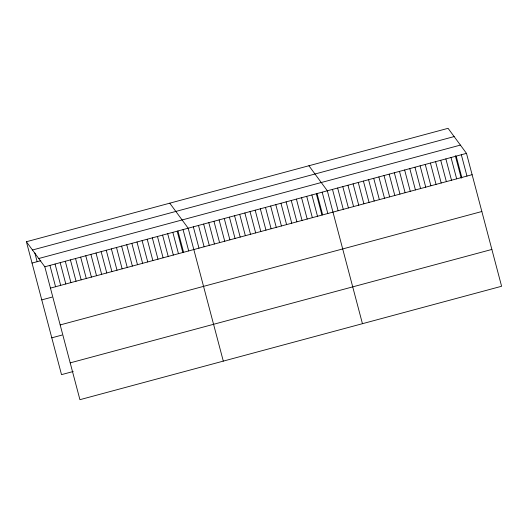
<?xml version="1.0" encoding="UTF-8"?>
<svg xmlns="http://www.w3.org/2000/svg" width="528" height="528" viewBox="0 0 528 528"><rect width="100%" height="100%" fill="white"/><g stroke="black" fill="none" stroke-linecap="round" stroke-linejoin="round"><path stroke-width="0.79" d="M26.4 241.738L448.074 128.317L466.481 153.358L501.6 286.262L79.926 399.683L44.814 266.779L26.4 241.738L61.519 374.642L73.22 371.494M32.479 250.001L454.146 136.58M38.735 258.515L460.409 145.094M32.036 263.069L40.814 260.707M44.814 266.779L466.481 153.358M50.45 288.11L472.118 174.689M41.765 299.891L52.008 297.132M60.179 324.931L481.846 211.51M51.79 337.828L62.027 335.069M70.198 362.868L491.872 249.44M308.92 165.746L327.334 190.786L362.446 323.69M169.772 203.174L188.179 228.215L223.298 361.119M461.333 154.744L466.97 176.075M456.179 156.13L461.815 177.461M455.301 155.661L461.254 178.2M451.024 157.516L456.661 178.847M445.87 158.902L451.506 180.233M440.715 160.288L446.351 181.619M435.56 161.674L441.197 183.005M430.406 163.06L436.042 184.391M425.251 164.446L430.888 185.777M420.103 165.832L425.74 187.163M414.949 167.218L420.585 188.549M409.794 168.604L415.43 189.935M404.639 169.99L410.276 191.327M399.485 171.376L405.121 192.713M394.33 172.762L399.967 194.099M389.176 174.148L394.812 195.485M384.021 175.534L389.657 196.871M378.873 176.92L384.509 198.257M373.718 178.306L379.355 199.643M368.564 179.698L374.2 201.029M363.409 181.084L369.046 202.415M358.255 182.47L363.891 203.801M353.1 183.856L358.736 205.187M347.945 185.242L353.582 206.573M342.791 186.628L348.427 207.959M337.643 188.014L343.279 209.345M332.488 189.4L338.125 210.731M322.179 192.172L327.815 213.503M317.024 193.558L322.661 214.889M316.345 193.842L321.902 214.883M311.87 194.944L317.506 216.275M306.715 196.33L312.352 217.661M301.561 197.716L307.197 219.047M296.413 199.102L302.049 220.433M291.258 200.488L296.894 221.819M286.103 201.874L291.74 223.205M280.949 203.26L286.585 224.598M275.794 204.646L281.431 225.984M270.64 206.032L276.276 227.37M265.485 207.418L271.121 228.756M260.33 208.804L265.967 230.142M255.182 210.19L260.819 231.528M250.028 211.576L255.664 232.914M244.873 212.969L250.51 234.3M239.719 214.355L245.355 235.686M234.564 215.741L240.2 237.072M229.409 217.127L235.046 238.458M224.255 218.513L229.891 239.844M219.1 219.899L224.737 241.23M213.952 221.285L219.589 242.616M208.798 222.671L214.434 244.002M203.643 224.057L209.279 245.388M198.488 225.443L204.125 246.774M193.334 226.829L198.97 248.16M183.058 229.594L188.694 250.925M177.943 230.967L183.579 252.305M177.19 231.271L182.754 252.311M172.821 232.346L178.457 253.678M167.699 233.726L173.336 255.057M162.578 235.099L168.214 256.436M157.456 236.478L163.093 257.809M152.341 237.857L157.978 259.189M147.22 239.23L152.856 260.568M142.098 240.61L147.734 261.941M136.976 241.989L142.613 263.32M131.855 243.362L137.491 264.7M126.733 244.741L132.37 266.072M121.618 246.121L127.255 267.452M116.497 247.493L122.133 268.831M111.375 248.873L117.011 270.204M106.253 250.252L111.89 271.583M101.132 251.632L106.768 272.963M96.017 253.004L101.653 274.336M90.895 254.384L96.532 275.715M85.774 255.763L91.41 277.094M80.652 257.136L86.288 278.467M75.53 258.515L81.167 279.847M70.415 259.895L76.052 281.226M65.294 261.268L70.93 282.605M60.172 262.647L65.809 283.978M55.051 264.026L60.687 285.358M49.929 265.399L55.565 286.737M34.861 253.004L37.158 261.69"/></g></svg>
